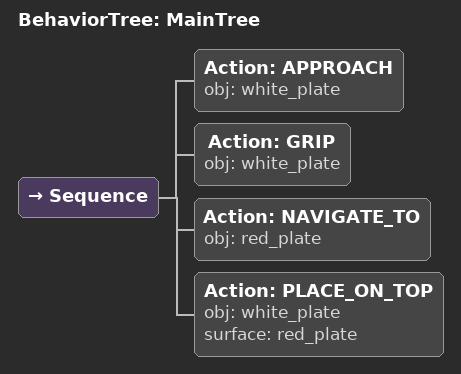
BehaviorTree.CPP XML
<root main_tree_to_execute="MainTree">
  <BehaviorTree ID="MainTree">
    <Sequence>
      <!-- Approach white_plate -->
      <Action ID="APPROACH" obj="white_plate" />
      <!-- Grip white_plate -->
      <Action ID="GRIP" obj="white_plate" />
      <!-- Navigate to red_plate -->
      <Action ID="NAVIGATE_TO" obj="red_plate" />
      <!-- Place white_plate on red_plate -->
      <Action ID="PLACE_ON_TOP" obj="white_plate" surface="red_plate" />
    </Sequence>
  </BehaviorTree>
</root>
